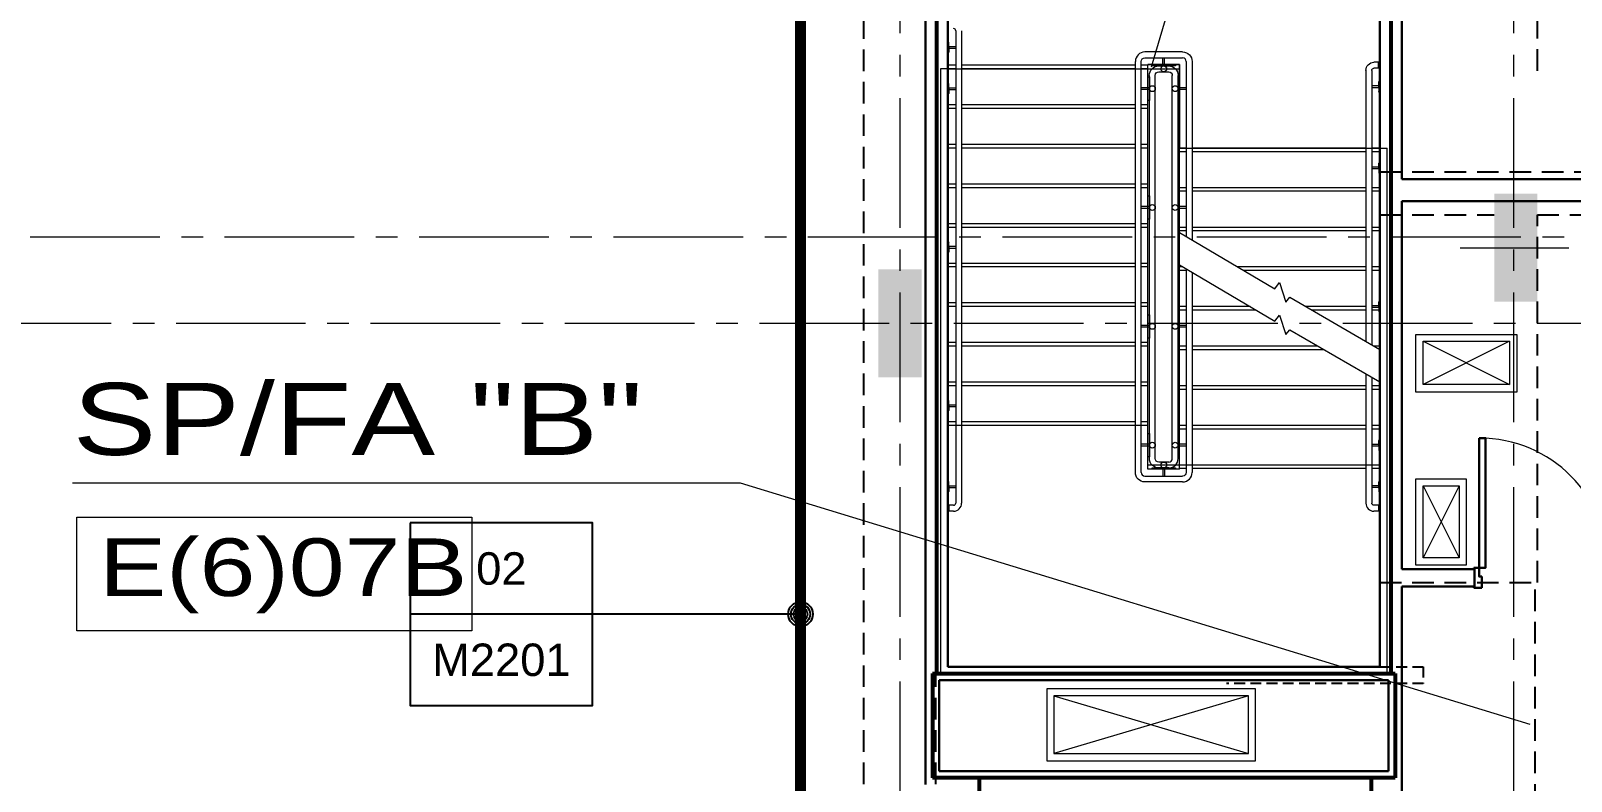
# Model space of a CAD drawing. Header units: inches. Extents: x -26012 to 27, y -11337 to 2082.
# Drawn here: x -22382.4 to -21954.6, y 776 to 984.4 of the extents above; entities that cross this region are included whole.
import ezdxf
from ezdxf import colors
from ezdxf.entities.mleader import LeaderData, LeaderLine
from ezdxf.enums import TextEntityAlignment as Align
from ezdxf.math import Vec2, Vec3

# ---------------------------------------------------------------- set-up
doc = ezdxf.new("R2010")
doc.units = ezdxf.units.IN
doc.header["$LTSCALE"] = 48
doc.header["$MEASUREMENT"] = 0
for name, pattern in [('A605$0$HIDDEN2', [0.1875, 0.125, -0.0625]), ('A_Column Grid$0$CENTER2', [1.125, 0.75, -0.125, 0.125, -0.125]), ('Core Callout Boundary$0$DASHED2', [0.375, 0.25, -0.125]), ('NB - 13th_Penthouse_plan$0$HIDDEN2', [0.1875, 0.125, -0.0625])]:
    doc.linetypes.add(name, pattern=pattern)
for name, color, linetype in [('A106$0$A-AREA-IDEN', 8, 'Continuous'), ('A106$0$A-DOOR', 8, 'Continuous'), ('A106$0$A-DOOR-FRAM', 8, 'Continuous'), ('A106$0$A-FLOR-CURB', 8, 'Continuous'), ('A106$0$A-FLOR-HRAL', 8, 'Continuous'), ('A106$0$A-FLOR-OPENING', 8, 'Continuous'), ('A106$0$A-FLOR-SLAB', 8, 'Continuous'), ('A106$0$A-FLOR-STRS', 8, 'Continuous'), ('A106$0$A-WALL-FULL-INTR', 8, 'Continuous'), ('A106$0$bc105-11 - A-WALL-FIRE', 8, 'Continuous'), ('A106$0$bc105-11 - M-HVAC-Supp', 8, 'Continuous'), ('A605$0$A-ANNO-PATT-1-12', 8, 'Continuous'), ('A605$0$A-FLOR-OPN TO BLW', 8, 'Continuous'), ('A605$0$A-FLOR-SLAB', 8, 'Continuous'), ('A605$0$A-GRID-COLS', 8, 'Continuous'), ('A605$0$stcbeams', 8, 'A605$0$HIDDEN2'), ('A_Column Grid$0$A-GRID-GRD1-15', 8, 'A_Column Grid$0$CENTER2'), ('Core Callout Boundary$0$A-Detl-Iden', 6, 'Continuous'), ('Core Callout Boundary$0$M-Anno-Symb', 102, 'Continuous'), ('M-Anno-Keyn', 72, 'Continuous'), ('NB - 13th_Penthouse_plan$0$stcbeams', 1, 'NB - 13th_Penthouse_plan$0$HIDDEN2'), ('NB - 13th_Penthouse_plan$0$STDROPS', 1, 'NB - 13th_Penthouse_plan$0$HIDDEN2'), ('XREF', 8, 'Continuous')]:
    doc.layers.add(name, color=color, linetype=linetype)
doc.styles.add('A106$0$Arial', font='arial.ttf', dxfattribs={"height": 0.076839})
doc.styles.add('A106$0$style-Arial', font='arial.ttf')
doc.styles.add('Core Callout Boundary$0$MAMEP ANNO', font='arial.ttf', dxfattribs={"height": 0.101562})
doc.styles.add('MAMEP ANNO', font='arial.ttf', dxfattribs={"height": 0.101562})
doc.styles.get("Standard").update_dxf_attribs({"font": 'simplex.shx'})

# ---------------------------------------------------------------- blocks, each defined once
blk = doc.blocks.new('A106$0$36D478_5')
at = {"layer": 'A106$0$A-DOOR', "linetype": 'Continuous', "lineweight": 0}
blk.add_arc((0.85, 5.25), 36, 0, 90, dxfattribs=at)
at = {"layer": 'A106$0$A-DOOR', "linetype": 'Continuous', "lineweight": 30}
blk.add_3dface([(0.85, 41.25), (2.6, 41.25), (2.6, 5.25), (0.85, 5.25)], dxfattribs=at)
at = {"layer": 'A106$0$A-DOOR-FRAM', "linetype": 'Continuous', "lineweight": 30}
for p, q in [((-0.65, 5.25), (0.85, 5.25)), ((-0.65, 5.25), (-0.65, 4.88)), ((0.85, 5.25), (0.85, 2.83)), ((38.35, 5.25), (36.85, 5.25)), ((36.85, 5.25), (36.85, 2.83)), ((38.35, 5.25), (38.35, 4.88)), ((-0.65, -0.37), (-0.65, 0)), ((0.85, 2.83), (1.6, 2.83)), ((1.6, 2.83), (1.6, -0.37)), ((36.85, 2.83), (36.1, 2.83)), ((36.1, 2.83), (36.1, -0.37)), ((38.35, -0.37), (38.35, 0)), ((1.6, -0.37), (-0.65, -0.37)), ((36.1, -0.37), (38.35, -0.37))]:
    blk.add_line(p, q, dxfattribs=at)
at = {"layer": 'A106$0$A-DOOR-FRAM', "linetype": 'Continuous', "lineweight": 13}
for p, q in [((-0.65, 4.88), (-0.5, 4.88)), ((-0.5, 5.1), (0.7, 5.1)), ((-0.5, 5.1), (-0.5, 4.88)), ((0.7, 5.1), (0.7, 2.68)), ((38.2, 5.1), (37, 5.1)), ((37, 5.1), (37, 2.68)), ((38.2, 5.1), (38.2, 4.88)), ((38.35, 4.88), (38.2, 4.88)), ((-0.5, 0), (-0.65, 0)), ((-0.5, -0.22), (-0.5, 0)), ((0.7, 2.68), (1.45, 2.68)), ((1.45, 2.68), (1.45, -0.22)), ((37, 2.68), (36.25, 2.68)), ((36.25, 2.68), (36.25, -0.22)), ((38.2, -0.22), (38.2, 0)), ((38.2, 0), (38.35, 0)), ((1.45, -0.22), (-0.5, -0.22)), ((36.25, -0.22), (38.2, -0.22))]:
    blk.add_line(p, q, dxfattribs=at)
blk = doc.blocks.new('*U322')
at = {"layer": 'A106$0$A-FLOR-HRAL', "linetype": 'Continuous', "lineweight": 0}
for p, q in [((0.73, 0.26), (-1.11, 0.26)), ((0.86, 0.01), (0.86, 1.32)), ((0.86, 0.01), (0.86, -1.32)), ((1.1, 1.5), (1.04, 1.5)), ((1.1, -1.5), (1.1, 1.5)), ((0.73, -0.24), (-1.11, -0.24)), ((1.1, -1.5), (1.04, -1.5))]:
    blk.add_line(p, q, dxfattribs=at)
blk.add_arc((0.73, 0.38), 0.125, 270, 0, dxfattribs=at)
at = {"layer": 'A106$0$A-FLOR-HRAL', "linetype": 'Continuous', "lineweight": 0, "extrusion": (0, 0, -1)}
for centre, radius, start, end in [((-1.04, 1.32), 0.188, 0, 90), ((-0.73, -0.37), 0.125, 90, 180), ((-1.04, -1.32), 0.188, 270, 0)]:
    blk.add_arc(centre, radius, start, end, dxfattribs=at)
blk = doc.blocks.new('*U321')
at = {"layer": 'A106$0$A-FLOR-HRAL', "linetype": 'Continuous', "lineweight": 0}
for p, q in [((0.73, 0.24), (-1.11, 0.24)), ((0.86, -0.01), (0.86, 1.32)), ((1.1, 1.5), (1.04, 1.5)), ((1.1, 1.5), (1.1, -1.5)), ((0.73, -0.26), (-1.11, -0.26)), ((0.86, -0.01), (0.86, -1.32)), ((1.1, -1.5), (1.04, -1.5))]:
    blk.add_line(p, q, dxfattribs=at)
for centre, radius, start, end in [((0.73, 0.37), 0.125, 270, 0), ((1.04, 1.32), 0.188, 90, 180), ((1.04, -1.32), 0.188, 180, 270)]:
    blk.add_arc(centre, radius, start, end, dxfattribs=at)
at = {"layer": 'A106$0$A-FLOR-HRAL', "linetype": 'Continuous', "lineweight": 0, "extrusion": (0, 0, -1)}
blk.add_arc((-0.73, -0.38), 0.125, 90, 180, dxfattribs=at)
blk = doc.blocks.new('*U320')
at = {"layer": 'A106$0$A-FLOR-HRAL', "linetype": 'Continuous', "lineweight": 0}
for p, q in [((-1.1, 1.5), (-1.04, 1.5)), ((-1.1, 1.5), (-1.1, -1.5)), ((-0.86, -0.01), (-0.86, 1.32)), ((-0.73, 0.24), (1.11, 0.24)), ((-1.1, -1.5), (-1.04, -1.5)), ((-0.86, -0.01), (-0.86, -1.32)), ((-0.73, -0.26), (1.11, -0.26))]:
    blk.add_line(p, q, dxfattribs=at)
at = {"layer": 'A106$0$A-FLOR-HRAL', "linetype": 'Continuous', "lineweight": 0, "extrusion": (0, 0, -1)}
for centre, radius, start, end in [((1.04, 1.32), 0.188, 90, 180), ((0.73, 0.37), 0.125, 270, 0), ((1.04, -1.32), 0.188, 180, 270)]:
    blk.add_arc(centre, radius, start, end, dxfattribs=at)
at = {"layer": 'A106$0$A-FLOR-HRAL', "linetype": 'Continuous', "lineweight": 0}
blk.add_arc((-0.73, -0.38), 0.125, 90, 180, dxfattribs=at)
blk = doc.blocks.new('*U319')
at = {"layer": 'A106$0$A-FLOR-HRAL', "linetype": 'Continuous', "lineweight": 0}
for p, q in [((-1.1, 1.5), (-1.04, 1.5)), ((-1.1, -1.5), (-1.1, 1.5)), ((-0.86, 0.01), (-0.86, 1.32)), ((-0.86, 0.01), (-0.86, -1.32)), ((-0.73, 0.26), (1.11, 0.26)), ((-1.1, -1.5), (-1.04, -1.5)), ((-0.73, -0.24), (1.11, -0.24))]:
    blk.add_line(p, q, dxfattribs=at)
for centre, radius, start, end in [((-1.04, 1.32), 0.188, 0, 90), ((-1.04, -1.32), 0.188, 270, 0), ((-0.73, -0.37), 0.125, 90, 180)]:
    blk.add_arc(centre, radius, start, end, dxfattribs=at)
at = {"layer": 'A106$0$A-FLOR-HRAL', "linetype": 'Continuous', "lineweight": 0, "extrusion": (0, 0, -1)}
blk.add_arc((0.73, 0.38), 0.125, 270, 0, dxfattribs=at)
blk = doc.blocks.new('A106')
at = {"layer": 'A106$0$A-AREA-IDEN', "lineweight": 13}
blk.add_line((-22370.78, 858.82, 0.21), (-22225.24, 858.82, 0.21), dxfattribs=at)
at = {"layer": 'A106$0$A-AREA-IDEN', "lineweight": 0, "elevation": 0.21, "flags": 128}
for points in [[(-21916.08, 1263.35), (-21985.8, 1263.35), (-22071.29, 974.27)], [(-22242.88, 858.82), (-22185.36, 858.82), (-21966.09, 791.85)]]:
    blk.add_lwpolyline(points, dxfattribs=at)
at = {"layer": 'A106$0$A-AREA-IDEN', "lineweight": 13}
blk.add_3dface([(-22369.58, 849.31, 0.21), (-22259.91, 849.31, 0.21), (-22259.91, 817.78, 0.21), (-22369.58, 817.78, 0.21)], dxfattribs=at)
at = {"layer": 'A106$0$A-FLOR-CURB', "lineweight": 0}
for points in [[(-21997.76, 899.99), (-21969.76, 899.99), (-21969.76, 883.99), (-21997.76, 883.99)], [(-21997.76, 859.99), (-21983.76, 859.99), (-21983.76, 835.99), (-21997.76, 835.99)]]:
    blk.add_3dface(points, dxfattribs=at)
at = {"layer": 'A106$0$A-FLOR-HRAL', "lineweight": 13}
for p, q in [((-22125.52, 984.34), (-22125.52, 853.23)), ((-22123.9, 984.34), (-22123.9, 853.23)), ((-22075.65, 861.73), (-22075.65, 975.86)), ((-22074.02, 861.73), (-22074.02, 975.86)), ((-22062.52, 978.48), (-22073.02, 978.48)), ((-22073.02, 976.86), (-22062.52, 976.86)), ((-22061.52, 975.86), (-22061.52, 927.25)), ((-22059.9, 975.86), (-22059.9, 926.29)), ((-22008.15, 975.61), (-22009.4, 975.61)), ((-22008.15, 973.98), (-22008.15, 975.61)), ((-22071.77, 865.61), (-22071.77, 971.98)), ((-22070.15, 865.61), (-22070.15, 971.98)), ((-22069.15, 974.61), (-22066.4, 974.61)), ((-22069.15, 972.98), (-22066.4, 972.98)), ((-22065.4, 927.57), (-22065.4, 971.98)), ((-22063.77, 926.61), (-22063.77, 971.98)), ((-22011.65, 973.47), (-22011.65, 898.11)), ((-22010.02, 973.36), (-22010.02, 897.17)), ((-22008.15, 973.98), (-22009.4, 973.98)), ((-22065.4, 865.61), (-22065.4, 927.57)), ((-22063.77, 865.61), (-22063.77, 926.61)), ((-22061.52, 918.25), (-22061.52, 861.73)), ((-22059.9, 917.29), (-22059.9, 861.73)), ((-22011.65, 889.11), (-22011.65, 853.23)), ((-22010.02, 888.17), (-22010.02, 853.23)), ((-22066.4, 864.61), (-22069.15, 864.61)), ((-22073.02, 860.73), (-22062.52, 860.73)), ((-22066.4, 862.98), (-22069.15, 862.98)), ((-22062.52, 859.11), (-22073.02, 859.11)), ((-22127.4, 850.98), (-22127.4, 852.61)), ((-22126.15, 852.61), (-22127.4, 852.61)), ((-22008.15, 852.61), (-22009.4, 852.61)), ((-22008.15, 852.61), (-22008.15, 850.98)), ((-22126.15, 850.98), (-22127.4, 850.98)), ((-22008.15, 850.98), (-22009.4, 850.98))]:
    blk.add_line(p, q, dxfattribs=at)
at = {"layer": 'A106$0$A-FLOR-HRAL', "lineweight": 0}
for p, q in [((-22068.02, 974.61), (-22068.02, 976.86)), ((-22067.52, 974.61), (-22067.52, 976.86)), ((-22071.77, 968.54), (-22074.02, 968.54)), ((-22071.77, 968.04), (-22074.02, 968.04)), ((-22061.52, 968.54), (-22063.77, 968.54)), ((-22061.52, 968.04), (-22063.77, 968.04)), ((-22071.77, 935.54), (-22074.02, 935.54)), ((-22071.77, 935.04), (-22074.02, 935.04)), ((-22061.52, 935.54), (-22063.77, 935.54)), ((-22061.52, 935.04), (-22063.77, 935.04)), ((-22071.77, 902.54), (-22074.02, 902.54)), ((-22071.77, 902.04), (-22074.02, 902.04)), ((-22061.52, 902.54), (-22063.77, 902.54)), ((-22061.52, 902.04), (-22063.77, 902.04)), ((-22071.77, 869.54), (-22074.02, 869.54)), ((-22071.77, 869.04), (-22074.02, 869.04)), ((-22061.52, 869.54), (-22063.77, 869.54)), ((-22061.52, 869.04), (-22063.77, 869.04)), ((-22068.02, 862.98), (-22068.02, 860.73)), ((-22067.52, 862.98), (-22067.52, 860.73))]:
    blk.add_line(p, q, dxfattribs=at)
at = {"layer": 'A106$0$A-FLOR-HRAL', "lineweight": 13}
for centre, radius, start, end in [((-22126.15, 984.35), 0.625, 359.7619, 90), ((-22073.02, 975.86), 2.63, 90, 179.983), ((-22062.52, 975.86), 1, 359.9847, 90), ((-22066.4, 865.61), 1, 270, 360), ((-22066.4, 865.61), 2.63, 270, 360), ((-22073.02, 861.73), 1, 180, 270), ((-22062.52, 861.73), 2.63, 270, 360), ((-22126.15, 853.23), 0.625, 270, 360), ((-22126.15, 853.23), 2.25, 270, 360), ((-22009.4, 853.23), 2.25, 180, 270)]:
    blk.add_arc(centre, radius, start, end, dxfattribs=at)
at = {"layer": 'A106$0$A-FLOR-HRAL', "lineweight": 13, "extrusion": (0, 0, -1)}
for centre, radius, start, end in [((22073.02, 975.86), 1, 359.9765, 90), ((22062.52, 975.86), 2.63, 90, 180), ((22009.4, 973.36), 2.25, 0, 90), ((22069.15, 971.98), 2.63, 0, 90), ((22069.15, 971.98), 1, 0, 90), ((22066.4, 971.98), 2.63, 90, 180.1233), ((22066.4, 971.98), 1, 90, 180.1998), ((22009.4, 973.36), 0.625, 0, 90), ((22069.15, 865.61), 2.62, 270, 0.0215), ((22069.15, 865.61), 1, 270, 0.0348), ((22073.02, 861.73), 2.63, 270, 0.0009), ((22062.52, 861.73), 1, 179.9832, 270), ((22009.4, 853.23), 0.625, 270, 0)]:
    blk.add_arc(centre, radius, start, end, dxfattribs=at)
at = {"layer": 'A106$0$A-FLOR-OPENING', "lineweight": 0}
for p, q in [((-22129.77, 973.79), (-22129.77, 805.79)), ((-22127.77, 973.79), (-22129.77, 973.79)), ((-22127.77, 973.79), (-22125.52, 973.79)), ((-22123.9, 973.79), (-22075.65, 973.79)), ((-22059.9, 951.79), (-22011.65, 951.79)), ((-22007.77, 951.79), (-22010.02, 951.79)), ((-22007.77, 951.79), (-22005.77, 951.79)), ((-22005.77, 805.79), (-22005.77, 951.79)), ((-22129.77, 805.79), (-22005.77, 805.79))]:
    blk.add_line(p, q, dxfattribs=at)
at = {"layer": 'A106$0$A-FLOR-OPENING', "lineweight": 0, "flags": 128}
blk.add_lwpolyline([(-22074.02, 973.79), (-22072.15, 973.79), (-22072.15, 974.98), (-22063.4, 974.98), (-22063.4, 951.79), (-22061.52, 951.79)], dxfattribs=at)
at = {"layer": 'A106$0$A-FLOR-OPENING', "lineweight": 0}
for points in [[(-21995.76, 898.16), (-21971.76, 898.16), (-21971.76, 886.16), (-21995.76, 886.16)], [(-21995.76, 857.99), (-21985.76, 857.99), (-21985.76, 837.99), (-21995.76, 837.99)]]:
    blk.add_3dface(points, dxfattribs=at)
at = {"layer": 'A106$0$A-FLOR-SLAB', "lineweight": 0}
for p, q in [((-21995.76, 898.16), (-21971.76, 886.16)), ((-21971.76, 898.16), (-21995.76, 886.16)), ((-21995.76, 857.99), (-21985.76, 837.99)), ((-21985.76, 857.99), (-21995.76, 837.99))]:
    blk.add_line(p, q, dxfattribs=at)
blk.add_3dface([(-22042.27, 801.66), (-22100.27, 801.66), (-22100.27, 781.66), (-22042.27, 781.66)], dxfattribs=at)
at = {"layer": 'A106$0$A-FLOR-STRS', "lineweight": 0}
for p, q in [((-22125.52, 974.79), (-22127.77, 974.79)), ((-22075.65, 974.79), (-22123.9, 974.79)), ((-22072.15, 974.79), (-22074.02, 974.79)), ((-22072.15, 862.61), (-22072.15, 974.98)), ((-22063.4, 974.98), (-22072.15, 974.98)), ((-22063.4, 928.36), (-22063.4, 974.98)), ((-22125.52, 963.79), (-22127.77, 963.79)), ((-22075.65, 963.79), (-22123.9, 963.79)), ((-22072.15, 963.79), (-22074.02, 963.79)), ((-22125.52, 952.79), (-22127.77, 952.79)), ((-22075.65, 952.79), (-22123.9, 952.79)), ((-22072.15, 952.79), (-22074.02, 952.79)), ((-22061.52, 950.79), (-22063.4, 950.79)), ((-22011.65, 950.79), (-22059.9, 950.79)), ((-22007.77, 950.79), (-22010.02, 950.79)), ((-22125.52, 941.79), (-22127.77, 941.79)), ((-22075.65, 941.79), (-22123.9, 941.79)), ((-22072.15, 941.79), (-22074.02, 941.79)), ((-22061.52, 939.79), (-22063.4, 939.79)), ((-22011.65, 939.79), (-22059.9, 939.79)), ((-22007.77, 939.79), (-22010.02, 939.79)), ((-22125.52, 930.79), (-22127.77, 930.79)), ((-22075.65, 930.79), (-22123.9, 930.79)), ((-22072.15, 930.79), (-22074.02, 930.79)), ((-22061.52, 928.79), (-22063.4, 928.79)), ((-22011.65, 928.79), (-22059.9, 928.79)), ((-22007.77, 928.79), (-22010.02, 928.79)), ((-22125.52, 919.79), (-22127.77, 919.79)), ((-22075.65, 919.79), (-22123.9, 919.79)), ((-22072.15, 919.79), (-22074.02, 919.79)), ((-22063.4, 862.61), (-22063.4, 919.36)), ((-22061.52, 917.79), (-22063.4, 917.79)), ((-22011.65, 917.79), (-22045.5, 917.79)), ((-22007.77, 917.79), (-22010.02, 917.79)), ((-22125.52, 908.79), (-22127.77, 908.79)), ((-22075.65, 908.79), (-22123.9, 908.79)), ((-22072.15, 908.79), (-22074.02, 908.79)), ((-22061.52, 906.79), (-22063.4, 906.79)), ((-22042.11, 906.79), (-22059.9, 906.79)), ((-22011.65, 906.79), (-22026.7, 906.79)), ((-22008.06, 906.79), (-22010.02, 906.79)), ((-22125.52, 897.79), (-22127.77, 897.79)), ((-22075.65, 897.79), (-22123.9, 897.79)), ((-22072.15, 897.79), (-22074.02, 897.79)), ((-22061.52, 895.79), (-22063.4, 895.79)), ((-22023.23, 895.79), (-22059.9, 895.79)), ((-22125.52, 886.79), (-22127.77, 886.79)), ((-22075.65, 886.79), (-22123.9, 886.79)), ((-22072.15, 886.79), (-22074.02, 886.79)), ((-22061.52, 884.79), (-22063.4, 884.79)), ((-22011.65, 884.79), (-22059.9, 884.79)), ((-22007.77, 884.79), (-22010.02, 884.79)), ((-22125.52, 875.79), (-22127.77, 875.79)), ((-22075.65, 875.79), (-22123.9, 875.79)), ((-22072.15, 875.79), (-22074.02, 875.79)), ((-22061.52, 873.79), (-22063.4, 873.79)), ((-22011.65, 873.79), (-22059.9, 873.79)), ((-22007.77, 873.79), (-22010.02, 873.79)), ((-22063.4, 862.61), (-22072.15, 862.61)), ((-22061.52, 862.79), (-22063.4, 862.79)), ((-22011.65, 862.79), (-22059.9, 862.79)), ((-22007.77, 862.79), (-22010.02, 862.79))]:
    blk.add_line(p, q, dxfattribs=at)
at = {"layer": 'A106$0$A-FLOR-STRS', "lineweight": 13}
for p, q in [((-22125.52, 973.79), (-22127.77, 973.79)), ((-22125.52, 973.79), (-22127.77, 973.79)), ((-22075.65, 973.79), (-22123.9, 973.79)), ((-22072.15, 973.79), (-22074.02, 973.79)), ((-22125.52, 962.79), (-22127.77, 962.79)), ((-22075.65, 962.79), (-22123.9, 962.79)), ((-22072.15, 962.79), (-22074.02, 962.79)), ((-22125.52, 951.79), (-22127.77, 951.79)), ((-22075.65, 951.79), (-22123.9, 951.79)), ((-22072.15, 951.79), (-22074.02, 951.79)), ((-22061.52, 951.79), (-22063.4, 951.79)), ((-22011.65, 951.79), (-22059.9, 951.79)), ((-22007.77, 951.79), (-22010.02, 951.79)), ((-22125.52, 940.79), (-22127.77, 940.79)), ((-22075.65, 940.79), (-22123.9, 940.79)), ((-22072.15, 940.79), (-22074.02, 940.79)), ((-22061.52, 940.79), (-22063.4, 940.79)), ((-22011.65, 940.79), (-22059.9, 940.79)), ((-22007.77, 940.79), (-22010.02, 940.79)), ((-22125.52, 929.79), (-22127.77, 929.79)), ((-22075.65, 929.79), (-22123.9, 929.79)), ((-22072.15, 929.79), (-22074.02, 929.79)), ((-22061.52, 929.79), (-22063.4, 929.79)), ((-22011.65, 929.79), (-22059.9, 929.79)), ((-22007.77, 929.79), (-22010.02, 929.79)), ((-22125.52, 918.79), (-22127.65, 918.79)), ((-22075.65, 918.79), (-22123.9, 918.79)), ((-22072.15, 918.79), (-22074.02, 918.79)), ((-22062.45, 918.79), (-22063.4, 918.79)), ((-22011.65, 918.79), (-22047.19, 918.79)), ((-22007.77, 918.79), (-22010.02, 918.79)), ((-22125.52, 907.79), (-22127.77, 907.79)), ((-22075.65, 907.79), (-22123.9, 907.79)), ((-22072.15, 907.79), (-22074.02, 907.79)), ((-22061.52, 907.79), (-22063.4, 907.79)), ((-22043.8, 907.79), (-22059.9, 907.79)), ((-22011.65, 907.79), (-22028.34, 907.79)), ((-22125.52, 896.79), (-22127.77, 896.79)), ((-22075.65, 896.79), (-22123.9, 896.79)), ((-22072.15, 896.79), (-22074.02, 896.79)), ((-22061.52, 896.79), (-22063.4, 896.79)), ((-22024.96, 896.79), (-22059.9, 896.79)), ((-22007.77, 896.79), (-22009.37, 896.79)), ((-22125.52, 885.79), (-22127.77, 885.79)), ((-22075.65, 885.79), (-22123.9, 885.79)), ((-22072.15, 885.79), (-22074.02, 885.79)), ((-22061.52, 885.79), (-22063.4, 885.79)), ((-22011.65, 885.79), (-22059.9, 885.79)), ((-22007.77, 885.79), (-22010.02, 885.79)), ((-22007.77, 885.79), (-22010.02, 885.79)), ((-22125.52, 874.79), (-22127.77, 874.79)), ((-22075.65, 874.79), (-22123.9, 874.79)), ((-22072.15, 874.79), (-22074.02, 874.79)), ((-22061.52, 874.79), (-22063.4, 874.79)), ((-22011.65, 874.79), (-22059.9, 874.79)), ((-22007.77, 874.79), (-22010.02, 874.79)), ((-22061.52, 863.79), (-22063.4, 863.79)), ((-22011.65, 863.79), (-22059.9, 863.79)), ((-22007.77, 863.79), (-22010.02, 863.79))]:
    blk.add_line(p, q, dxfattribs=at)
at = {"layer": 'A106$0$A-FLOR-STRS', "lineweight": 0, "flags": 128}
for points in [[(-22063.4, 928.36), (-22036.96, 912.75), (-22035.62, 914.44), (-22033.89, 908.99), (-22032.77, 910.36), (-22007.77, 895.87)], [(-22063.4, 919.36), (-22036.96, 903.75), (-22035.62, 905.44), (-22033.89, 899.99), (-22032.77, 901.36), (-22007.77, 886.87)]]:
    blk.add_lwpolyline(points, dxfattribs=at)
at = {"layer": 'A106$0$A-FLOR-STRS', "lineweight": 0}
for centre in [(-22067.77, 973.79), (-22070.95, 968.29), (-22064.6, 968.29), (-22070.95, 935.29), (-22064.6, 935.29), (-22070.95, 902.29), (-22064.6, 902.29), (-22070.95, 869.29), (-22064.6, 869.29), (-22067.77, 863.79)]:
    blk.add_circle(centre, 0.813, dxfattribs=at)
for points in [[(-22072.15, 965.04), (-22072.15, 971.54), (-22071.77, 971.54), (-22071.77, 965.04)], [(-22071.02, 974.98), (-22064.52, 974.98), (-22064.52, 974.61), (-22071.02, 974.61)], [(-22063.4, 965.04), (-22063.4, 971.54), (-22063.77, 971.54), (-22063.77, 965.04)], [(-22072.15, 932.04), (-22072.15, 938.54), (-22071.77, 938.54), (-22071.77, 932.04)], [(-22063.4, 932.04), (-22063.4, 938.54), (-22063.77, 938.54), (-22063.77, 932.04)], [(-22072.15, 899.04), (-22072.15, 905.54), (-22071.77, 905.54), (-22071.77, 899.04)], [(-22063.4, 899.04), (-22063.4, 905.54), (-22063.77, 905.54), (-22063.77, 899.04)], [(-22072.15, 866.04), (-22072.15, 872.54), (-22071.77, 872.54), (-22071.77, 866.04)], [(-22063.4, 866.04), (-22063.4, 872.54), (-22063.77, 872.54), (-22063.77, 866.04)], [(-22064.52, 862.61), (-22071.02, 862.61), (-22071.02, 862.98), (-22064.52, 862.98)]]:
    blk.add_3dface(points, dxfattribs=at)
at = {"layer": 'A106$0$A-WALL-FULL-INTR', "lineweight": 30}
for p, q in [((-22001.65, 1035.92), (-22001.65, 943.16)), ((-22127.77, 1029.79), (-22127.77, 807.79)), ((-22007.77, 1029.79), (-22007.77, 807.79)), ((-22133.9, 1009.17), (-22133.9, 775.04)), ((-22001.65, 943.16), (-21842.77, 943.16)), ((-22001.65, 937.03), (-21842.77, 937.03)), ((-22001.65, 937.03), (-22001.65, 834.9)), ((-22001.65, 834.9), (-21981.5, 834.9)), ((-21981.5, 830.03), (-21981.5, 834.9)), ((-22001.65, 830.03), (-21981.5, 830.03)), ((-22001.65, 830.03), (-22001.65, 769.41)), ((-22127.77, 807.79), (-22007.77, 807.79)), ((-22130.15, 804.05), (-22005.4, 804.05)), ((-22130.15, 804.05), (-22130.15, 778.8)), ((-22005.4, 804.05), (-22005.4, 778.8)), ((-22130.15, 778.8), (-22005.4, 778.8)), ((-22119.52, 778.8), (-22120.77, 778.8))]:
    blk.add_line(p, q, dxfattribs=at)
at = {"layer": 'A106$0$bc105-11 - A-WALL-FIRE', "lineweight": 53}
for p, q in [((-22004.71, 1032.85), (-22004.71, 805.94)), ((-22130.84, 1009.17), (-22130.84, 805.94)), ((-22132.02, 805.94), (-22003.52, 805.94)), ((-22132.02, 805.94), (-22132.02, 776.92)), ((-22003.52, 805.94), (-22003.52, 776.92)), ((-22003.52, 776.92), (-22132.02, 776.92)), ((-22118.91, 651.4), (-22118.91, 776.92)), ((-22010.16, 776.92), (-22010.16, 651.4))]:
    blk.add_line(p, q, dxfattribs=at)
at = {"layer": 'A106$0$bc105-11 - M-HVAC-Supp', "lineweight": 0, "ltscale": 0.017342}
for p, q in [((-22044.27, 799.66), (-22098.27, 783.66)), ((-22098.27, 799.66), (-22044.27, 783.66))]:
    blk.add_line(p, q, dxfattribs=at)
at = {"layer": 'A106$0$bc105-11 - M-HVAC-Supp', "lineweight": 13, "ltscale": 0.017342}
blk.add_3dface([(-22044.27, 799.66), (-22098.27, 799.66), (-22098.27, 783.66), (-22044.27, 783.66)], dxfattribs=at)
at = {"layer": 'A106$0$A-DOOR', "lineweight": 0}
blk.add_blockref('A106$0$36D478_5', (-21981.01, 830.03), dxfattribs=at)
at = {"layer": 'A106$0$A-FLOR-HRAL', "lineweight": 0}
for name, p in [('*U319', (-22126.64, 979.78)), ('*U319', (-22126.64, 968.29)), ('*U322', (-22008.91, 968.79)), ('*U321', (-22008.91, 946.29)), ('*U320', (-22126.64, 924.29)), ('*U321', (-22008.91, 907.79)), ('*U320', (-22126.64, 880.29)), ('*U321', (-22008.91, 869.29)), ('*U320', (-22126.64, 857.79)), ('*U321', (-22008.91, 857.79))]:
    blk.add_blockref(name, p, dxfattribs=at)
at = {"layer": 'A106$0$A-AREA-IDEN', "lineweight": 13, "style": 'A106$0$style-Arial', "width": 1.246875}
blk.add_text('E(6)07B', height=16, dxfattribs=at).set_placement((-22363.39, 827.42, 0.21))
at = {"layer": 'A106$0$A-AREA-IDEN', "lineweight": 13, "insert": (-22370.78, 866.3, 0.21), "char_height": 20, "attachment_point": 7, "line_spacing_factor": 0.6, "style": 'A106$0$Arial'}
blk.add_mtext('\\H1x;\\W1.24688;SP/FA "B"', dxfattribs=at)
blk = doc.blocks.new('A605')
at = {"layer": 'A605$0$A-ANNO-PATT-1-12', "lineweight": 30, "extrusion": (0, 0, -1)}
for points in [[(21976.01, 909.11), (21964.01, 909.11), (21976.01, 939.11), (21964.01, 939.11)], [(22147.02, 888.16), (22135.02, 888.16), (22147.02, 918.16), (22135.02, 918.16)]]:
    blk.add_solid(points, dxfattribs=at)
at = {"layer": 'A605$0$A-FLOR-OPN TO BLW', "lineweight": 0}
for p, q in [((-22072.15, 874.79), (-22072.15, 973.79)), ((-22063.4, 863.79), (-22063.4, 973.79))]:
    blk.add_line(p, q, dxfattribs=at)
at = {"layer": 'A605$0$A-FLOR-OPN TO BLW', "lineweight": 0, "flags": 128}
for points in [[(-22127.77, 973.79), (-22063.4, 973.79), (-22063.4, 951.79), (-22007.77, 951.79)], [(-22007.77, 863.79), (-22072.15, 863.79), (-22072.15, 874.79), (-22127.77, 874.79)]]:
    blk.add_lwpolyline(points, dxfattribs=at)
at = {"layer": 'A605$0$A-FLOR-SLAB', "lineweight": 0}
for p, q in [((-22127.77, 973.79), (-22129.77, 973.79)), ((-21995.76, 898.16), (-21971.76, 886.16)), ((-21971.76, 898.16), (-21995.76, 886.16)), ((-21995.76, 857.99), (-21985.76, 837.99)), ((-21985.76, 857.99), (-21995.76, 837.99))]:
    blk.add_line(p, q, dxfattribs=at)
blk.add_3dface([(-22042.27, 801.66), (-22100.27, 801.66), (-22100.27, 781.66), (-22042.27, 781.66)], dxfattribs=at)
at = {"layer": 'A605$0$A-GRID-COLS', "lineweight": 0}
blk.add_line((-21985.44, 924.11), (-21955.31, 924.11), dxfattribs=at)
at = {"layer": 'A605$0$stcbeams', "lineweight": 0}
for p, q in [((-22151.01, 379.16), (-22151.03, 1009.17)), ((-22131.02, 379.16), (-22131.02, 1009.17))]:
    blk.add_line(p, q, dxfattribs=at)
blk = doc.blocks.new('Core Callout Boundary$0$MLD-Callout')
at = {"color": 0, "linetype": 'Continuous', "transparency": 16777216}
blk.add_line((0.264, 0), (-0.264, 0), dxfattribs=at)
blk.add_lwpolyline([(-0.264, 0.264), (-0.264, -0.264), (0.264, -0.264), (0.264, 0.264)], close=True, dxfattribs=at)
at = {"color": 6, "transparency": 16777216, "style": 'Core Callout Boundary$0$MAMEP ANNO'}
for tag, p in [('DETAILNUMBER', (0, 0.132)), ('DRAWINGREFERENCE', (0, -0.132))]:
    blk.add_attdef(tag, text='', height=0.0938, dxfattribs=at).set_placement(p, align=Align.MIDDLE_CENTER)
blk = doc.blocks.new('Core Callout Boundary$0$MLD-Dot')
at = {"color": 0, "linetype": 'Continuous'}
for radius in [3.43, 2.68, 1.94, 1.17]:
    blk.add_circle((0, 0), radius, dxfattribs=at)
blk = doc.blocks.new('NB - 13th_Penthouse_plan')
at = {"layer": 'NB - 13th_Penthouse_plan$0$stcbeams'}
for p, q in [((-22151.01, 379.16), (-22151.03, 1009.17)), ((-22131.02, 379.16), (-22131.02, 1009.17)), ((-22007.77, 945.22), (-21905.42, 945.22)), ((-22007.77, 933.22), (-21976.01, 933.22)), ((-21964.01, 933.22), (-21905.42, 933.22))]:
    blk.add_line(p, q, dxfattribs=at)
at = {"layer": 'NB - 13th_Penthouse_plan$0$stcbeams', "linetype": 'NB - 13th_Penthouse_plan$0$HIDDEN2', "ltscale": 0.5}
blk.add_lwpolyline([(-22007.7, 807.77), (-21995.7, 807.77), (-21995.7, 803.1), (-22050.38, 803.1)], dxfattribs=at)
at = {"layer": 'NB - 13th_Penthouse_plan$0$STDROPS'}
blk.add_line((-21964.64, 463.21), (-21964.64, 831.16), dxfattribs=at)
for points in [[(-21964.01, 973.22), (-21964.01, 1103.16), (-22249.02, 1103.16), (-22249.02, 998.2)], [(-22007.77, 831.16), (-21964.01, 831.16), (-21964.01, 933.22)]]:
    blk.add_lwpolyline(points, dxfattribs=at)
blk = doc.blocks.new('MLD-KeyNote')
at = {"color": 0, "linetype": 'Continuous', "transparency": 16777216}
blk.add_lwpolyline([(-0.09375, -0.09375), (0.09375, -0.09375), (0.09375, 0.09375), (-0.09375, 0.09375)], close=True, dxfattribs=at)
at = {"color": 0, "linetype": 'ByBlock', "transparency": 16777216, "style": 'MAMEP ANNO'}
blk.add_attdef('ID', text='', height=0.10156, dxfattribs=at).set_placement((0, 0), align=Align.MIDDLE_CENTER)
blk = doc.blocks.new('A_Column Grid')
at = {"layer": 'A_Column Grid$0$A-GRID-GRD1-15', "lineweight": 0}
for p, q in [((-22141.02, 1667.67), (-22141.02, -2700.91)), ((-21970.64, 1667.67), (-21970.64, 382.21)), ((-24110.57, 927.16), (-20912.84, 927.16)), ((-23314.07, 903.16), (-20840.23, 903.16))]:
    blk.add_line(p, q, dxfattribs=at)
blk = doc.blocks.new('Core Callout Boundary')
at = {"layer": 'Core Callout Boundary$0$A-Detl-Iden', "linetype": 'Core Callout Boundary$0$DASHED2', "const_width": 3, "flags": 128}
blk.add_lwpolyline([(-22168.64, 1035.9), (-21531.09, 1035.9), (-21531.09, 538.01), (-22168.64, 538.01)], close=True, dxfattribs=at)
at = {"layer": 'Core Callout Boundary$0$M-Anno-Symb'}
ml = blk.add_multileader_block('Standard', dxfattribs=at)
ml.set_content('Core Callout Boundary$0$MLD-Callout', color=256, scale=96)
ml.set_attribute('DETAILNUMBER', '02', width=0)
ml.set_attribute('DRAWINGREFERENCE', 'M2201', width=0)
ml.set_leader_properties(color=256, linetype='Continuous')
ml.set_arrow_properties(name='Core Callout Boundary$0$MLD-Dot')
ml.build(insert=Vec2(0, 0))
ml.multileader.update_dxf_attribs({"has_dogleg": 0, "text_right_attachment_type": 3, "dogleg_length": 3.84, "arrow_head_size": 1, "scale": 96})
ctx = ml.context
ctx.base_point, ctx.scale, ctx.char_height, ctx.arrow_head_size, ctx.landing_gap_size, ctx.plane_origin = Vec3(-22277.06, 822.39), 96, 7.5, 1, 3.75, Vec3(-22333.73, 822.39)
ctx.right_attachment = 3
notes = []
notes.append((ctx, [(1, (1, 1, 0), (-21857.38, 822.39), (-1, 0), 369, [(0, [(-22168.64, 822.39), (-22226.38, 822.39)], 0, [])])]))
ctx.block.insert = Vec3(-22251.72, 822.39)
for ctx, leaders in notes:
    for number, flags, end, landing, length, lines in leaders:
        leader = LeaderData()
        leader.index, (leader.has_last_leader_line, leader.has_dogleg_vector, leader.attachment_direction) = number, flags
        leader.last_leader_point, leader.dogleg_vector, leader.dogleg_length = Vec3(end), Vec3(landing), length
        for number, points, colour, breaks in lines:
            line = LeaderLine()
            line.index, line.vertices, line.color, line.breaks = number, Vec3.list(points), colors.encode_raw_color(colour), breaks
            leader.lines.append(line)
        ctx.leaders.append(leader)

msp = doc.modelspace()

# ---------------------------------------------------------------- block references
at = {"layer": 'XREF'}
for name in ['A_Column Grid', 'A106', 'NB - 13th_Penthouse_plan', 'A605', 'Core Callout Boundary']:
    msp.add_blockref(name, (0, 0), dxfattribs=at)

# ---------------------------------------------------------------- leaders
at = {"layer": 'M-Anno-Keyn'}
ml = msp.add_multileader_block('Standard', dxfattribs=at)
ml.set_content('MLD-KeyNote', color=256, scale=96)
ml.set_attribute('ID', '9', width=0)
ml.set_leader_properties(color=256, linetype='Continuous')
ml.build(insert=Vec2(0, 0))
ml.multileader.update_dxf_attribs({"has_dogleg": 0, "text_left_attachment_type": 2, "text_right_attachment_type": 2, "dogleg_length": 3.84, "arrow_head_size": 12, "scale": 96})
ctx = ml.context
ctx.base_point, ctx.scale, ctx.char_height, ctx.arrow_head_size, ctx.landing_gap_size, ctx.plane_origin = Vec3(-22724.73, 772.6, 0), 96, 737.28, 12, 384, Vec3(-22905.4, 764.75, 0)
ctx.left_attachment, ctx.right_attachment = 2, 2
notes = []
notes.append((ctx, [(1, (1, 1, 0), (-22337.73, 772.6, 0), (-1, 0), 369, [(0, [(-22709.85, 825.97, 0), (-22735.19, 772.6, 0)], 0, []), (1, [(-22713.38, 717.43, 0), (-22695.39, 772.6, 0)], 0, [])])]))
ctx.block.insert = Vec3(-22715.73, 772.6, 0)
for ctx, leaders in notes:
    for number, flags, end, landing, length, lines in leaders:
        leader = LeaderData()
        leader.index, (leader.has_last_leader_line, leader.has_dogleg_vector, leader.attachment_direction) = number, flags
        leader.last_leader_point, leader.dogleg_vector, leader.dogleg_length = Vec3(end), Vec3(landing), length
        for number, points, colour, breaks in lines:
            line = LeaderLine()
            line.index, line.vertices, line.color, line.breaks = number, Vec3.list(points), colors.encode_raw_color(colour), breaks
            leader.lines.append(line)
        ctx.leaders.append(leader)

doc.saveas('drawing.dxf')
